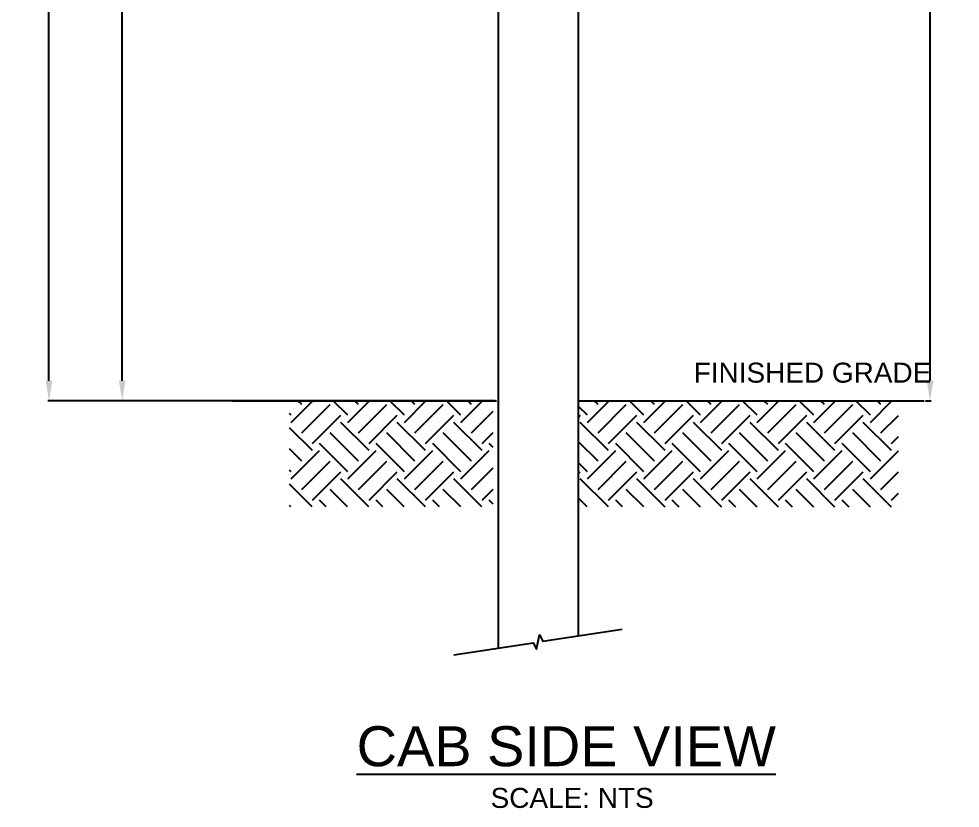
# Model space of a CAD drawing. Header units: feet. Extents: x -17 to 1389, y -162 to 787.
# Drawn here: x 1211.17 to 1258.21, y 73.24 to 112.72 of the extents above; entities that cross this region are included whole.
import ezdxf
from ezdxf.enums import TextEntityAlignment as Align

# ---------------------------------------------------------------- set-up
doc = ezdxf.new("R2010")
doc.units = ezdxf.units.FT
doc.header["$MEASUREMENT"] = 0
for name, color, linetype in [('G-ANNO-DIMS', 1, 'Continuous'), ('G-ANNO-TEXT', 1, 'Continuous'), ('G-ANNO-TTLE', 3, 'Continuous'), ('G-TEXT', 7, 'Continuous'), ('S-BEAM', 7, 'Continuous'), ('S-ERTH', 9, 'Continuous')]:
    doc.layers.add(name, color=color, linetype=linetype)
doc.styles.add('NEI-A', font='arial.ttf')
doc.dimstyles.new('NEI-A', dxfattribs={"dimtxt": 0.1, "dimasz": 0.125, "dimexe": 0.0625, "dimexo": 0.0625, "dimgap": 0.0625, "dimtad": 0, "dimtih": 1, "dimtoh": 1, "dimdec": 4, "dimzin": 3, "dimdsep": 46, "dimlunit": 4, "dimtxsty": 'NEI-A', "dimcen": 0, "dimadec": 0, "dimazin": 0, "dimtfac": 0.75, "dimtdec": 4, "dimtofl": 0, "dimtmove": 0, "dimatfit": 3, "dimfxl": 1, "dimfrac": 1, "dimtolj": 1, "dimtzin": 0, "dimarcsym": 0})

# ---------------------------------------------------------------- blocks, each defined once
blk = doc.blocks.new('Detail Title')
at = {"color": 153, "style": 'NEI-A', "flags": 8}
blk.add_attdef('DETAIL_TITLE_001', (-0.7887, 0.05), '', height=0.25, dxfattribs=at)
at = {"color": 7, "style": 'NEI-A', "flags": 8}
blk.add_attdef('SCALE', text='', height=0.1094, dxfattribs=at).set_placement((0, -0.2107), align=Align.CENTER)
blk = doc.blocks.new('*D24')
at = {"layer": 'Defpoints', "color": 0, "transparency": 16777216}
for p in [(1216.333, 141.611), (1232.126, 141.611), (1235.044, 93.615)]:
    blk.add_point(p, dxfattribs=at)
at = {"layer": 'G-ANNO-DIMS', "color": 0, "lineweight": -2, "transparency": 16777216}
for p, q in [((1232.063, 141.611), (1216.27, 141.611)), ((1216.333, 140.611), (1216.333, 118.186)), ((1216.333, 94.615), (1216.333, 117.04)), ((1234.981, 93.615), (1216.27, 93.615))]:
    blk.add_line(p, q, dxfattribs=at)
at = {"layer": 'G-ANNO-DIMS', "color": 0, "transparency": 16777216}
for points in [[(1216.166, 140.611), (1216.499, 140.611), (1216.333, 141.611)], [(1216.166, 94.615), (1216.499, 94.615), (1216.333, 93.615)]]:
    blk.add_solid(points, dxfattribs=at)
at = {"layer": 'G-ANNO-DIMS', "color": 0, "transparency": 16777216, "insert": (1216.333, 117.613), "char_height": 1, "attachment_point": 5, "style": 'NEI-A'}
blk.add_mtext('\\A1;4\'-0"', dxfattribs=at)
blk = doc.blocks.new('*D18')
at = {"layer": 'Defpoints', "color": 0, "transparency": 16777216}
for p in [(1212.672, 165.817), (1236.128, 165.817), (1231.383, 93.615)]:
    blk.add_point(p, dxfattribs=at)
at = {"layer": 'G-ANNO-DIMS', "color": 0, "lineweight": -2, "transparency": 16777216}
for p, q in [((1236.065, 165.817), (1212.609, 165.817)), ((1212.672, 164.817), (1212.672, 130.289)), ((1212.672, 94.615), (1212.672, 129.143)), ((1231.32, 93.615), (1212.609, 93.615))]:
    blk.add_line(p, q, dxfattribs=at)
at = {"layer": 'G-ANNO-DIMS', "color": 0, "transparency": 16777216}
for points in [[(1212.505, 164.817), (1212.839, 164.817), (1212.672, 165.817)], [(1212.505, 94.615), (1212.839, 94.615), (1212.672, 93.615)]]:
    blk.add_solid(points, dxfattribs=at)
at = {"layer": 'G-ANNO-DIMS', "color": 0, "transparency": 16777216, "insert": (1212.672, 129.716), "char_height": 1, "attachment_point": 5, "style": 'NEI-A'}
blk.add_mtext('\\A1;6\'-0"', dxfattribs=at)
blk = doc.blocks.new('*D19')
at = {"layer": 'Defpoints', "color": 0, "transparency": 16777216}
for p in [(1249.759, 133.805), (1256.707, 133.805), (1256.416, 93.615)]:
    blk.add_point(p, dxfattribs=at)
at = {"layer": 'G-ANNO-DIMS', "color": 0, "lineweight": -2, "transparency": 16777216}
for p, q in [((1249.822, 133.805), (1256.769, 133.805)), ((1256.707, 132.805), (1256.707, 114.283)), ((1256.707, 94.615), (1256.707, 113.137)), ((1256.479, 93.615), (1256.769, 93.615))]:
    blk.add_line(p, q, dxfattribs=at)
at = {"layer": 'G-ANNO-DIMS', "color": 0, "transparency": 16777216}
for points in [[(1256.54, 132.805), (1256.874, 132.805), (1256.707, 133.805)], [(1256.54, 94.615), (1256.874, 94.615), (1256.707, 93.615)]]:
    blk.add_solid(points, dxfattribs=at)
at = {"layer": 'G-ANNO-DIMS', "color": 0, "transparency": 16777216, "insert": (1256.707, 113.71), "char_height": 1, "attachment_point": 5, "style": 'NEI-A'}
blk.add_mtext('\\A1;3\'-4"', dxfattribs=at)

msp = doc.modelspace()

# ---------------------------------------------------------------- hatches: boundary and pattern name
at = {"layer": 'S-ERTH'}
h = msp.add_hatch(dxfattribs=at)
h.set_pattern_fill('EARTH', color=256, scale=8, angle=45)
h.set_pattern_definition([(45, (1262.607, 105.6148), (2e-16, 2.82843), [2, -2]), (45, (1262.0767, 106.1452), (2e-16, 2.82843), [2, -2]), (45, (1261.5463, 106.6755), (2e-16, 2.82843), [2, -2]), (135, (1261.5463, 107.029), (-2.82843, 4e-16), [2, -2]), (135, (1262.0767, 107.5594), (-2.82843, 4e-16), [2, -2]), (135, (1262.607, 108.0897), (-2.82843, 4e-16), [2, -2])])
h.paths.add_polyline_path([(1234.87862, 88.30501), (1234.87862, 93.61485), (1224.69585, 93.61485), (1224.69585, 88.30501)])
h = msp.add_hatch(dxfattribs=at)
h.set_pattern_fill('EARTH', color=256, scale=8, angle=45)
h.set_pattern_definition([(45, (1277.411, 105.6148), (2e-16, 2.82843), [2, -2]), (45, (1276.8807, 106.1452), (2e-16, 2.82843), [2, -2]), (45, (1276.3503, 106.6755), (2e-16, 2.82843), [2, -2]), (135, (1276.3503, 107.029), (-2.82843, 4e-16), [2, -2]), (135, (1276.8807, 107.5594), (-2.82843, 4e-16), [2, -2]), (135, (1277.411, 108.0897), (-2.82843, 4e-16), [2, -2])])
h.paths.add_polyline_path([(1255.13384, 88.2868), (1255.13384, 93.61485), (1239.14063, 93.61485), (1239.14063, 88.30501)])

# ---------------------------------------------------------------- linework, layer by layer
at = {"layer": 'G-TEXT', "linetype": 'Continuous', "flags": 128}
msp.add_lwpolyline([(1232.90688, 80.90551), (1236.86895, 81.50885), (1237.04423, 81.18815), (1237.18798, 81.90483), (1237.36325, 81.58412), (1241.32533, 82.18747)], dxfattribs=at)
at = {"layer": 'S-BEAM'}
for p, q in [((1235.12209, 165.80997), (1235.11608, 81.24192)), ((1239.1202, 165.80841), (1239.11612, 81.85105))]:
    msp.add_line(p, q, dxfattribs=at)
at = {"layer": 'S-ERTH'}
for p, q in [((1221.8519, 93.61485), (1235.04362, 93.61485)), ((1239.11777, 93.61485), (1256.41647, 93.61485))]:
    msp.add_line(p, q, dxfattribs=at)

# ---------------------------------------------------------------- block references
at = {"layer": 'G-TEXT'}
ref = msp.add_blockref('Detail Title', (1238.81982, 74.93582), dxfattribs=dict(at, xscale=8, yscale=8, zscale=8))
ref.add_attrib('DETAIL_TITLE_001', '%%UCAB SIDE VIEW', (1228.0483, 75.33582), dxfattribs={"layer": 'G-ANNO-TTLE', "height": 2, "style": 'NEI-A'})
ref.add_attrib('SCALE', 'SCALE: NTS', dxfattribs={"layer": 'G-ANNO-TEXT', "height": 1, "style": 'NEI-A'}).set_placement((1238.81982, 73.25036), align=Align.CENTER)

# ---------------------------------------------------------------- texts
at = {"layer": 'G-ANNO-TEXT', "insert": (1244.89615, 95.52034), "char_height": 1, "width": 11.8108186, "attachment_point": 1, "style": 'NEI-A', "bg_fill": 3, "box_fill_scale": 1.5, "bg_fill_color": 256, "bg_fill_transparency": 0}
msp.add_mtext('\\pt3.00005;FINISHED GRADE', dxfattribs=at)

# ---------------------------------------------------------------- dimensions: what is measured, and where the dimension line sits
at = {"layer": 'G-ANNO-DIMS'}
for base, p1, p2, picture, middle in [((1212.67194, 165.81719), (1231.38278, 93.61485), (1236.12776, 165.81719), '*D18', (1212.67194, 129.71602)), ((1216.33278, 141.61112), (1235.04362, 93.61485), (1232.1255, 141.61112), '*D24', (1216.33278, 117.61298))]:
    dim = msp.add_linear_dim(base=base, p1=p1, p2=p2, angle=90, dimstyle='NEI-A', override={"dimtxt": 1, "dimasz": 1, "dimdec": 0}, dxfattribs=at)
    dim.commit()
    dim.dimension.update_dxf_attribs({"geometry": picture, "text_midpoint": middle})

# ---------------------------------------------------------------- next in the draw order: dimensions: what is measured, and where the dimension line sits
dim = msp.add_linear_dim(base=(1256.70697, 133.80498), p1=(1256.41647, 93.61485), p2=(1249.75932, 133.80498), angle=90, dimstyle='NEI-A', override={"dimtxt": 1, "dimasz": 1, "dimdec": 0}, dxfattribs=at)
dim.commit()
dim.dimension.update_dxf_attribs({"geometry": '*D19', "text_midpoint": (1256.70697, 113.70992)})

doc.saveas('drawing.dxf')
